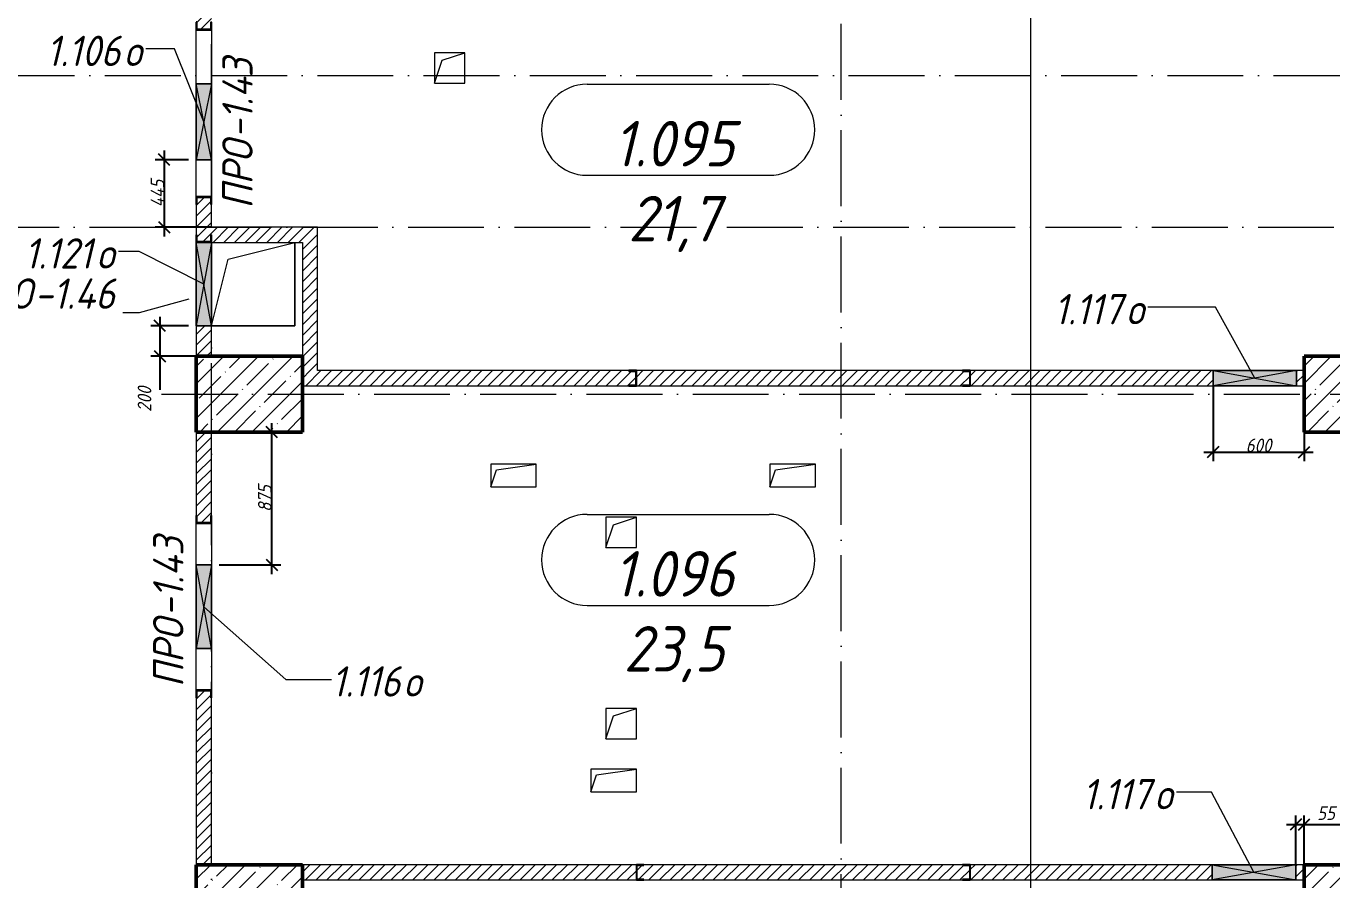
# Model space of a CAD drawing. Header units: millimetres. Extents: x -606178 to 312196, y -19338 to 632709.
# Drawn here: x -333702 to -325097, y 522075 to 527700 of the extents above; entities that cross this region are included whole.
import ezdxf

# ---------------------------------------------------------------- set-up
doc = ezdxf.new("R2010")
doc.units = ezdxf.units.MM
doc.linetypes.add('50_200_ШТРИХ_1Т_ш5_п1_п1_', pattern=[700, 500, -100, 0, -100])
for name, color, linetype, lineweight in [('A-____-____-DIMS', 7, 'Continuous', 9), ('A-DETL-GENF-OTLN', 7, 'Continuous', 9), ('A-FLOR-____-OTLN', 7, 'Continuous', 9), ('A-GENM-____-IDEN', 7, 'Continuous', 9), ('A-GENM-____-MCUT', 7, 'Continuous', 25), ('A-GENM-____-OTLN', 7, 'Continuous', 9), ('A-GENM-____-OTLN-1', 7, 'Continuous', 25), ('A-GLAZ-____-IDEN', 7, 'Continuous', 9), ('A-GLAZ-____-OTLN', 7, 'Continuous', 9), ('A-WALL-____-PATT-1', 7, 'Continuous', 9), ('A-WALL-FNSH-MCUT-1', 7, 'Continuous', 9), ('I-WALL-____-OTLN', 7, 'Continuous', 9), ('S-COLS-____-MCUT', 7, 'Continuous', 50), ('S-COLS-____-OTLN', 7, 'Continuous', 9), ('S-GRID-____-OTLN-1', 7, '50_200_ШТРИХ_1Т_ш5_п1_п1_', 9)]:
    doc.layers.add(name, color=color, linetype=linetype, lineweight=lineweight)
doc.layers.add('A-AREA-IDEN-1', color=7, linetype='Continuous', lineweight=9, true_color=0x000000)
doc.layers.add('G-____-____-SYMB-1', color=9, linetype='Continuous', lineweight=9, true_color=0x808080)
doc.styles.add('ISOCPEUR_I', font='isocpeui.ttf', dxfattribs={"width": 0.9, "height": 2.5})
doc.styles.add('ISOCPEUR_I_11', font='isocpeui.ttf', dxfattribs={"width": 0.9, "height": 200})
doc.styles.add('ISOCPEUR_I_7', font='isocpeui.ttf', dxfattribs={"width": 0.9, "height": 90})
doc.dimstyles.new('ISO-1_8_0_9К_СРЕДНИЙ_Кладочные_1', dxfattribs={"dimscale": 304.8, "dimtxt": 89.638306, "dimasz": 0.246063, "dimexe": 0.19685, "dimexo": 0, "dimgap": 0, "dimtad": 1, "dimdec": 3, "dimrnd": 0.001, "dimdsep": 46, "dimtxsty": 'ISOCPEUR_I_7', "dimblk1": 'OBLIQUE', "dimblk2": 'OBLIQUE', "dimsah": 1, "dimcen": 0.09, "dimdle": 0.19685, "dimazin": 0, "dimtfac": 1, "dimtdec": 4, "dimtix": 1, "dimtmove": 0, "dimatfit": 3, "dimfxl": 1, "dimtvp": 1, "dimtolj": 1, "dimtzin": 0, "dimarcsym": 2})
doc.dimstyles.new('ISO-1_8_0_9К_СРЕДНИЙ_Кладочные_2', dxfattribs={"dimscale": 304.8, "dimtxt": 89.638306, "dimasz": 0.246063, "dimexe": 0.19685, "dimexo": 0, "dimgap": 0, "dimtad": 1, "dimdec": 3, "dimrnd": 0.001, "dimdsep": 46, "dimtxsty": 'ISOCPEUR_I_7', "dimblk1": 'OBLIQUE', "dimblk2": 'OBLIQUE', "dimsah": 1, "dimcen": 0.09, "dimdle": 0.19685, "dimazin": 0, "dimtfac": 1, "dimtdec": 4, "dimtix": 1, "dimtmove": 1, "dimatfit": 3, "dimfxl": 1, "dimtvp": 1, "dimtolj": 1, "dimtzin": 0, "dimarcsym": 2})
pattern_1 = [(45, (-425830.77, 451794.26), (-35.35534, 35.35534), [])]

# ---------------------------------------------------------------- blocks, each defined once
blk = doc.blocks.new('BSC_Колонна _Прямоугольная - 500х700-V119-АР1_План отверстий 1 этажа в осях 1-64_Ю-ЯЯ')
at = {"layer": 'S-COLS-____-OTLN'}
h = blk.add_hatch(dxfattribs=at)
h.set_pattern_fill('FP_130', color=256, style=0, pattern_type=2)
h.set_pattern_definition([(315, (-70131.04, 93600), (114.04925, 114.04925), []), (315, (-70131.04, 93485.95), (114.04925, 114.04925), [201.613, -40.323, 3.353, -36.97])])
h.paths.add_polyline_path([(-250, -350), (250, -350), (250, 350), (-250, 350)], flags=0)
at = {"layer": 'S-COLS-____-MCUT'}
for p, q in [((250, 350), (-250, 350)), ((-250, 350), (-250, -350)), ((250, -350), (250, 350)), ((-250, -350), (250, -350))]:
    blk.add_line(p, q, dxfattribs=at)
blk = doc.blocks.new('BSC_Колонна _Прямоугольная - 500х700-V120-АР1_План отверстий 1 этажа в осях 1-64_Ю-ЯЯ')
at = {"layer": 'S-COLS-____-OTLN'}
h = blk.add_hatch(dxfattribs=at)
h.set_pattern_fill('FP_131', color=256, style=0, pattern_type=2)
h.set_pattern_definition([(315, (-73481.04, 93600), (114.04925, 114.04925), []), (315, (-73481.04, 93485.95), (114.04925, 114.04925), [201.613, -40.323, 3.353, -36.97])])
h.paths.add_polyline_path([(-250, -350), (250, -350), (250, 350), (-250, 350)], flags=0)
at = {"layer": 'S-COLS-____-MCUT'}
for p, q in [((250, 350), (-250, 350)), ((-250, 350), (-250, -350)), ((250, -350), (250, 350)), ((-250, -350), (250, -350))]:
    blk.add_line(p, q, dxfattribs=at)
blk = doc.blocks.new('BSC_Колонна _Прямоугольная - 500х700-V121-АР1_План отверстий 1 этажа в осях 1-64_Ю-ЯЯ')
at = {"layer": 'S-COLS-____-OTLN'}
h = blk.add_hatch(dxfattribs=at)
h.set_pattern_fill('FP_132', color=256, style=0, pattern_type=2)
h.set_pattern_definition([(315, (-70131.04, 100900), (114.04925, 114.04925), []), (315, (-70131.04, 100785.95), (114.04925, 114.04925), [201.613, -40.323, 3.353, -36.97])])
h.paths.add_polyline_path([(-250, 167.9), (-250, -350), (250, -350), (250, 350), (-250, 350)], flags=0)
at = {"layer": 'S-COLS-____-MCUT'}
for p, q in [((250, 350), (-250, 350)), ((-250, 350), (-250, -350)), ((250, -350), (250, 350)), ((-250, -350), (250, -350))]:
    blk.add_line(p, q, dxfattribs=at)
blk = doc.blocks.new('BSC_Колонна _Прямоугольная - 500х700-V122-АР1_План отверстий 1 этажа в осях 1-64_Ю-ЯЯ')
at = {"layer": 'S-COLS-____-OTLN'}
h = blk.add_hatch(dxfattribs=at)
h.set_pattern_fill('FP_133', color=256, style=0, pattern_type=2)
h.set_pattern_definition([(315, (-73481.04, 100900), (114.04925, 114.04925), []), (315, (-73481.04, 100785.95), (114.04925, 114.04925), [201.613, -40.323, 3.353, -36.97])])
h.paths.add_polyline_path([(-250, 167.9), (-250, -350), (250, -350), (250, 350), (-250, 350)], flags=0)
at = {"layer": 'S-COLS-____-MCUT'}
for p, q in [((250, 350), (-250, 350)), ((-250, 350), (-250, -350)), ((250, -350), (250, 350)), ((-250, -350), (250, -350))]:
    blk.add_line(p, q, dxfattribs=at)
blk = doc.blocks.new('154_Фахверк_СКБ_Швеллер - Тип_100_4010-27789772-АР1_План отверстий 1 этажа в осях 1-64_Ю-ЯЯ')
at = {"layer": 'A-GENM-____-MCUT'}
for p, q in [((175, 50), (125, 50)), ((125, 50), (125, -50)), ((128, 47), (175, 47)), ((128, -47), (128, 47)), ((175, 47), (175, 50)), ((125, -50), (175, -50)), ((175, -47), (128, -47)), ((175, -50), (175, -47))]:
    blk.add_line(p, q, dxfattribs=at)
blk = doc.blocks.new('154_Фахверк_СКБ_Швеллер - Тип_100_3600-27825154-АР1_План отверстий 1 этажа в осях 1-64_Ю-ЯЯ')
at = {"layer": 'A-GENM-____-MCUT'}
for p, q in [((175, 50), (125, 50)), ((125, 50), (125, -50)), ((128, 47), (175, 47)), ((128, -47), (128, 47)), ((175, 47), (175, 50)), ((125, -50), (175, -50)), ((175, -47), (128, -47)), ((175, -50), (175, -47))]:
    blk.add_line(p, q, dxfattribs=at)
blk = doc.blocks.new('AR_Отверстие прямоугольное _в плите_ - AR_Отверстие прямоугольное _в плите_-30459597-АР1_План отверстий 1 этажа в осях 1-64_Ю-ЯЯ')
at = {"layer": 'A-GENM-____-OTLN'}
for p, q in [((100, 100), (-100, 100)), ((-100, 100), (-100, -100)), ((-50, 50), (100, 100)), ((100, -100), (100, 100)), ((-100, -100), (-50, 50)), ((-100, -100), (100, -100))]:
    blk.add_line(p, q, dxfattribs=at)
blk = doc.blocks.new('AR_Отверстие прямоугольное _в плите_ - AR_Отверстие прямоугольное _в плите_-30459637-АР1_План отверстий 1 этажа в осях 1-64_Ю-ЯЯ')
at = {"layer": 'A-GENM-____-OTLN'}
for p, q in [((150, 75), (-150, 75)), ((-150, 75), (-150, -75)), ((-150, -75), (-112.5, 37.5)), ((-112.5, 37.5), (150, 75)), ((150, -75), (150, 75)), ((-150, -75), (150, -75))]:
    blk.add_line(p, q, dxfattribs=at)
blk = doc.blocks.new('AR_Отверстие прямоугольное _в плите_ - AR_Отверстие прямоугольное _в плите_-30602932-АР1_План отверстий 1 этажа в осях 1-64_Ю-ЯЯ')
at = {"layer": 'A-GENM-____-OTLN'}
for p, q in [((-165, 165), (275, 275)), ((275, -275), (275, 275)), ((-275, -275), (-165, 165)), ((-275, -275), (275, -275))]:
    blk.add_line(p, q, dxfattribs=at)
blk = doc.blocks.new('AR_Отверстие прямоугольное _в стене__БезПР - AR_Отверстие прямоугольное _в стене__БезПР-36428248-АР1_План отверстий 1 этажа в осях 1-64_Ю-ЯЯ')
at = {"layer": 'A-GLAZ-____-OTLN'}
blk.add_hatch(color=256, dxfattribs=at).paths.add_polyline_path([(275, -50), (275, 50), (-275, 50), (-275, -50)], flags=0)
at = {"layer": 'A-DETL-GENF-OTLN'}
for p, q in [((-275, -50), (-275, 50)), ((-275, 50), (275, 50)), ((275, 50), (-275, -50)), ((-275, 50), (275, -50)), ((275, 50), (-275, 50)), ((-275, 50), (-275, -50)), ((275, 50), (275, -50)), ((275, -50), (275, 50)), ((275, -50), (-275, -50)), ((-275, -50), (275, -50))]:
    blk.add_line(p, q, dxfattribs=at)
at = {"layer": 'A-GLAZ-____-OTLN'}
blk.add_line((275, 50), (-275, 50), dxfattribs=at)
blk = doc.blocks.new('AR_Отверстие прямоугольное _в стене_ - AR_Отверстие прямоугольное _в стене__ОВ-36726797-АР1_План отверстий 1 этажа в осях 1-64_Ю-ЯЯ')
at = {"layer": 'A-GLAZ-____-OTLN'}
blk.add_hatch(color=256, dxfattribs=at).paths.add_polyline_path([(275, -50), (275, 50), (-275, 50), (-275, -50)], flags=0)
at = {"layer": 'A-DETL-GENF-OTLN'}
for p, q in [((-275, -50), (-275, 50)), ((-275, 50), (275, 50)), ((275, 50), (-275, -50)), ((-275, 50), (275, -50)), ((275, 50), (-275, 50)), ((-275, 50), (-275, -50)), ((275, 50), (275, -50)), ((275, -50), (275, 50)), ((275, -50), (-275, -50)), ((-275, -50), (275, -50))]:
    blk.add_line(p, q, dxfattribs=at)
blk = doc.blocks.new('AR_Отверстие прямоугольное _в стене_ - AR_Отверстие прямоугольное _в стене__ОВ-36726734-АР1_План отверстий 1 этажа в осях 1-64_Ю-ЯЯ')
at = {"layer": 'A-GLAZ-____-OTLN'}
blk.add_hatch(color=256, dxfattribs=at).paths.add_polyline_path([(250, -50), (250, 50), (-250, 50), (-250, -50)], flags=0)
at = {"layer": 'A-DETL-GENF-OTLN'}
for p, q in [((-250, -50), (-250, 50)), ((-250, 50), (250, 50)), ((250, 50), (-250, -50)), ((-250, 50), (250, -50)), ((250, 50), (-250, 50)), ((-250, 50), (-250, -50)), ((250, 50), (250, -50)), ((250, -50), (250, 50)), ((250, -50), (-250, -50)), ((-250, -50), (250, -50))]:
    blk.add_line(p, q, dxfattribs=at)
blk = doc.blocks.new('AR_Отверстие прямоугольное _в стене_ - AR_Отверстие прямоугольное _в стене__ОВ-36735462-АР1_План отверстий 1 этажа в осях 1-64_Ю-ЯЯ')
at = {"layer": 'A-GLAZ-____-OTLN'}
blk.add_hatch(color=256, dxfattribs=at).paths.add_polyline_path([(275, 50), (-275, 50), (-275, -50), (275, -50)], flags=0)
at = {"layer": 'A-DETL-GENF-OTLN'}
for p, q in [((-275, -50), (-275, 50)), ((-275, 50), (275, 50)), ((275, 50), (-275, -50)), ((-275, 50), (275, -50)), ((275, 50), (-275, 50)), ((-275, 50), (-275, -50)), ((275, 50), (275, -50)), ((275, -50), (275, 50)), ((275, -50), (-275, -50)), ((-275, -50), (275, -50))]:
    blk.add_line(p, q, dxfattribs=at)
blk = doc.blocks.new('154_Фахверк_СКБ_Швеллер - Тип_100_4010_1-V256-АР1_План отверстий 1 этажа в осях 1-64_Ю-ЯЯ')
at = {"layer": 'A-GENM-____-MCUT'}
for p, q in [((175, 50), (125, 50)), ((128, 47), (175, 47)), ((128, -47), (128, 47)), ((175, 47), (175, 50)), ((125, -50), (175, -50)), ((175, -47), (128, -47)), ((175, -50), (175, -47))]:
    blk.add_line(p, q, dxfattribs=at)
blk = doc.blocks.new('_Oblique')
at = {"color": 0, "linetype": 'ByBlock', "lineweight": -2}
blk.add_line((-0.5, -0.5), (0.5, 0.5), dxfattribs=at)
blk = doc.blocks.new('*D4548')
at = {"layer": 'A-____-____-DIMS', "color": 0, "lineweight": -2, "transparency": 16777216}
for p, q in [((-332083.4, 524090.3), (-332083.4, 525085.3)), ((-332189.5, 525025.3), (-332023.4, 525025.3)), ((-332430.8, 524150.3), (-332023.4, 524150.3))]:
    blk.add_line(p, q, dxfattribs=at)
at = {"layer": 'Defpoints', "color": 0, "transparency": 16777216}
for p in [(-332189.5, 525025.3), (-332083.4, 525025.3), (-332430.8, 524150.3)]:
    blk.add_point(p, dxfattribs=at)
at = {"layer": 'A-____-____-DIMS', "color": 0, "lineweight": -2, "transparency": 16777216, "xscale": 75, "yscale": 75, "zscale": 75}
for p, rotation in [((-332083.4, 525025.3), 90), ((-332083.4, 524150.3), 270)]:
    blk.add_blockref('_Oblique', p, dxfattribs=dict(at, rotation=rotation))
at = {"layer": 'A-____-____-DIMS', "color": 0, "transparency": 16777216, "insert": (-332129, 524587.8), "char_height": 90, "width": 409.578, "attachment_point": 5, "rotation": 90, "style": 'ISOCPEUR_I_7'}
blk.add_mtext('\\A1;875', dxfattribs=at)
blk = doc.blocks.new('*D4549')
at = {"layer": 'A-____-____-DIMS', "color": 0, "lineweight": -2, "transparency": 16777216}
for p, q in [((-325335.8, 522175.3), (-325335.8, 522499.9)), ((-325280.8, 522175.3), (-325280.8, 522499.9)), ((-325395.8, 522439.9), (-325280.8, 522439.9)), ((-325280.8, 522439.9), (-325000.5, 522439.9))]:
    blk.add_line(p, q, dxfattribs=at)
at = {"layer": 'Defpoints', "color": 0, "transparency": 16777216}
for p in [(-325280.8, 522439.9), (-325335.8, 522175.3), (-325280.8, 522175.3)]:
    blk.add_point(p, dxfattribs=at)
at = {"layer": 'A-____-____-DIMS', "color": 0, "lineweight": -2, "transparency": 16777216, "xscale": 75, "yscale": 75, "zscale": 75, "rotation": 180}
blk.add_blockref('_Oblique', (-325335.8, 522439.9), dxfattribs=at)
at = {"layer": 'A-____-____-DIMS', "color": 0, "lineweight": -2, "transparency": 16777216, "xscale": 75, "yscale": 75, "zscale": 75}
blk.add_blockref('_Oblique', (-325280.8, 522439.9), dxfattribs=at)
at = {"layer": 'A-____-____-DIMS', "color": 0, "transparency": 16777216, "insert": (-325194.9, 522559.9), "char_height": 90, "width": 273.052, "attachment_point": 1, "line_spacing_factor": 1.149209, "style": 'ISOCPEUR_I_7'}
blk.add_mtext('\\A1;55', dxfattribs=at)
blk = doc.blocks.new('*D4550')
at = {"layer": 'A-____-____-DIMS', "color": 0, "lineweight": -2, "transparency": 16777216}
for p, q in [((-332791.5, 526880.3), (-332791.5, 526315.3)), ((-332630.8, 526820.3), (-332851.5, 526820.3)), ((-332480.8, 526375.3), (-332851.5, 526375.3))]:
    blk.add_line(p, q, dxfattribs=at)
at = {"layer": 'Defpoints', "color": 0, "transparency": 16777216}
for p in [(-332630.8, 526820.3), (-332791.5, 526375.3), (-332480.8, 526375.3)]:
    blk.add_point(p, dxfattribs=at)
at = {"layer": 'A-____-____-DIMS', "color": 0, "lineweight": -2, "transparency": 16777216, "xscale": 75, "yscale": 75, "zscale": 75}
for p, rotation in [((-332791.5, 526820.3), 90), ((-332791.5, 526375.3), 270)]:
    blk.add_blockref('_Oblique', p, dxfattribs=dict(at, rotation=rotation))
at = {"layer": 'A-____-____-DIMS', "color": 0, "transparency": 16777216, "insert": (-332836.5, 526597.8), "char_height": 90, "width": 442.675, "attachment_point": 5, "rotation": 90, "style": 'ISOCPEUR_I_7'}
blk.add_mtext('\\A1;445', dxfattribs=at)
blk = doc.blocks.new('*D4551')
at = {"layer": 'A-____-____-DIMS', "color": 0, "lineweight": -2, "transparency": 16777216}
for p, q in [((-325880.8, 525330.3), (-325880.8, 524833)), ((-325280.8, 525025.3), (-325280.8, 524833)), ((-325940.8, 524893), (-325220.8, 524893))]:
    blk.add_line(p, q, dxfattribs=at)
at = {"layer": 'Defpoints', "color": 0, "transparency": 16777216}
for p in [(-325880.8, 525330.3), (-325280.8, 525025.3), (-325280.8, 524893)]:
    blk.add_point(p, dxfattribs=at)
at = {"layer": 'A-____-____-DIMS', "color": 0, "lineweight": -2, "transparency": 16777216, "xscale": 75, "yscale": 75, "zscale": 75, "rotation": 180}
blk.add_blockref('_Oblique', (-325880.8, 524893), dxfattribs=at)
at = {"layer": 'A-____-____-DIMS', "color": 0, "lineweight": -2, "transparency": 16777216, "xscale": 75, "yscale": 75, "zscale": 75}
blk.add_blockref('_Oblique', (-325280.8, 524893), dxfattribs=at)
at = {"layer": 'A-____-____-DIMS', "color": 0, "transparency": 16777216, "insert": (-325580.8, 524938), "char_height": 90, "width": 409.578, "attachment_point": 5, "style": 'ISOCPEUR_I_7'}
blk.add_mtext('\\A1;600', dxfattribs=at)
blk = doc.blocks.new('*D4552')
at = {"layer": 'A-____-____-DIMS', "color": 0, "lineweight": -2, "transparency": 16777216}
for p, q in [((-332820.7, 525785.3), (-332820.7, 525525.3)), ((-332630.8, 525725.3), (-332880.7, 525725.3)), ((-332580.8, 525525.3), (-332880.7, 525525.3)), ((-332820.7, 525525.3), (-332820.7, 525303.2))]:
    blk.add_line(p, q, dxfattribs=at)
at = {"layer": 'Defpoints', "color": 0, "transparency": 16777216}
for p in [(-332630.8, 525725.3), (-332820.7, 525525.3), (-332580.8, 525525.3)]:
    blk.add_point(p, dxfattribs=at)
at = {"layer": 'A-____-____-DIMS', "color": 0, "lineweight": -2, "transparency": 16777216, "xscale": 75, "yscale": 75, "zscale": 75}
for p, rotation in [((-332820.7, 525725.3), 90), ((-332820.7, 525525.3), 270)]:
    blk.add_blockref('_Oblique', p, dxfattribs=dict(at, rotation=rotation))
at = {"layer": 'A-____-____-DIMS', "color": 0, "transparency": 16777216, "insert": (-332966.7, 525158.4), "char_height": 90, "width": 409.578, "attachment_point": 1, "rotation": 90, "line_spacing_factor": 1.149209, "style": 'ISOCPEUR_I_7'}
blk.add_mtext('\\A1;200', dxfattribs=at)
blk = doc.blocks.new('AAR_СКБ_Марка_помещения_1_5 ммп - Номер _ Площадь-27962135-АИ_План этажа_Стены_1')
at = {"layer": 'A-AREA-IDEN-1'}
for p, q in [((-2.987, 3), (3.013, 3)), ((-2.987, 0), (3.013, 0))]:
    blk.add_line(p, q, dxfattribs=at)
for centre, start, end in [((-2.987, 1.5), 90, 270), ((3.013, 1.5), 270, 90)]:
    blk.add_arc(centre, 1.5, start, end, dxfattribs=at)

msp = doc.modelspace()

# ---------------------------------------------------------------- hatches: boundary and pattern name
at = {"layer": 'A-WALL-____-PATT-1'}
h = msp.add_hatch(dxfattribs=at)
h.set_pattern_fill('FP_5', color=256, style=0, pattern_type=2)
h.set_pattern_definition(pattern_1)
h.paths.add_polyline_path([(-332480.7712, 525525.3011), (-332480.7712, 525725.3011), (-332580.7712, 525725.3011), (-332580.7712, 525525.3011)], flags=0)
h.paths.add_polyline_path([(-332483.7712, 526278.3011), (-332483.7712, 526325.3011), (-332480.7712, 526325.3011), (-332480.7712, 526525.3011), (-332483.7712, 526525.3011), (-332483.7712, 526572.3011), (-332577.7712, 526572.3011), (-332577.7712, 526525.3011), (-332580.7712, 526525.3011), (-332580.7712, 526325.3011), (-332577.7712, 526325.3011), (-332577.7712, 526278.3011)], flags=0)
h.paths.add_polyline_path([(-332483.7712, 527678.3011), (-332483.7712, 527725.3011), (-332480.7712, 527725.3011), (-332480.7712, 529425.3011), (-332483.7712, 529425.3011), (-332483.7712, 529472.3011), (-332577.7712, 529472.3011), (-332577.7712, 529425.3011), (-332580.7712, 529425.3011), (-332580.7712, 527725.3011), (-332577.7712, 527725.3011), (-332577.7712, 527678.3011)], flags=0)
h.paths.add_polyline_path([(-332483.7712, 530578.3011), (-332483.7712, 530625.3011), (-332480.7712, 530625.3011), (-332480.7712, 530875.3011), (-332580.7712, 530875.3011), (-332580.7712, 530625.3011), (-332577.7712, 530625.3011), (-332577.7712, 530578.3011)], flags=0)
h = msp.add_hatch(dxfattribs=at)
h.set_pattern_fill('FP_5', color=256, style=0, pattern_type=2)
h.set_pattern_definition(pattern_1)
h.paths.add_polyline_path([(-331880.7712, 526275.3011), (-331780.7712, 526275.3011), (-331780.7712, 526375.3011), (-332480.7712, 526375.3011), (-332480.7712, 526275.3011), (-332168.6445, 526275.3011)], flags=0)
h = msp.add_hatch(dxfattribs=at)
h.set_pattern_fill('FP_5', color=256, style=0, pattern_type=2)
h.set_pattern_definition(pattern_1)
h.paths.add_polyline_path([(-331780.7712, 525430.3011), (-331780.7712, 526275.3011), (-331880.7712, 526275.3011), (-331880.7712, 525430.3011)], flags=0)
h = msp.add_hatch(dxfattribs=at)
h.set_pattern_fill('FP_5', color=256, style=0, pattern_type=2)
h.set_pattern_definition(pattern_1)
h.paths.add_polyline_path([(-325280.7712, 525330.3011), (-325280.7712, 525430.3011), (-325330.7712, 525430.3011), (-325330.7712, 525330.3011)], flags=0)
h.paths.add_polyline_path([(-325880.7712, 525330.3011), (-325880.7712, 525430.3011), (-327480.7712, 525430.3011), (-327480.7712, 525330.3011), (-326866.1425, 525330.3011)], flags=0)
h.paths.add_polyline_path([(-327530.7712, 525330.3011), (-327530.7712, 525333.3011), (-327483.7712, 525333.3011), (-327483.7712, 525427.3011), (-327530.7712, 525427.3011), (-327530.7712, 525430.3011), (-329680.7712, 525430.3011), (-329680.7712, 525330.3011), (-327580.7712, 525330.3011)], flags=0)
h.paths.add_polyline_path([(-329730.7712, 525330.3011), (-329730.7712, 525333.3011), (-329683.7712, 525333.3011), (-329683.7712, 525427.3011), (-329730.7712, 525427.3011), (-329730.7712, 525430.3011), (-331880.7712, 525430.3011), (-331880.7712, 525330.3011), (-330401.1439, 525330.3011)], flags=0)
h = msp.add_hatch(dxfattribs=at)
h.set_pattern_fill('FP_5', color=256, style=0, pattern_type=2)
h.set_pattern_definition(pattern_1)
h.paths.add_polyline_path([(-332580.7712, 522175.3011), (-332480.7712, 522175.3011), (-332480.7712, 523275.3011), (-332483.7712, 523275.3011), (-332483.7712, 523322.3011), (-332577.7712, 523322.3011), (-332577.7712, 523275.3011), (-332580.7712, 523275.3011)], flags=0)
h.paths.add_polyline_path([(-332483.7712, 524428.3011), (-332483.7712, 524475.3011), (-332480.7712, 524475.3011), (-332480.7712, 525025.3011), (-332580.7712, 525025.3011), (-332580.7712, 524475.3011), (-332577.7712, 524475.3011), (-332577.7712, 524428.3011)], flags=0)
h = msp.add_hatch(dxfattribs=at)
h.set_pattern_fill('FP_5', color=256, style=0, pattern_type=2)
h.set_pattern_definition(pattern_1)
h.paths.add_polyline_path([(-325280.7712, 522075.3011), (-325280.7712, 522175.3011), (-325335.7712, 522175.3011), (-325335.7712, 522075.3011)], flags=0)
h.paths.add_polyline_path([(-325885.7712, 522075.3011), (-325885.7712, 522175.3011), (-327480.7712, 522175.3011), (-327480.7712, 522075.3011), (-326866.1425, 522075.3011)], flags=0)
h.paths.add_polyline_path([(-327530.7712, 522075.3011), (-327530.7712, 522078.3011), (-327483.7712, 522078.3011), (-327483.7712, 522172.3011), (-327530.7712, 522172.3011), (-327530.7712, 522175.3011), (-329630.7712, 522175.3011), (-329630.7712, 522172.3011), (-329677.7712, 522172.3011), (-329677.7712, 522078.3011), (-329630.7712, 522078.3011), (-329630.7712, 522075.3011), (-328633.6432, 522075.3011)], flags=0)
h.paths.add_polyline_path([(-329680.7712, 522075.3011), (-329680.7712, 522175.3011), (-331880.7712, 522175.3011), (-331880.7712, 522075.3011), (-330401.1439, 522075.3011)], flags=0)

# ---------------------------------------------------------------- linework, layer by layer
at = {"layer": 'A-FLOR-____-OTLN'}
for p, q in [((-331930.7712, 526275.3011), (-331930.7712, 525725.3011)), ((-331930.7712, 525725.3011), (-332480.7712, 525725.3011))]:
    msp.add_line(p, q, dxfattribs=at)
at = {"layer": 'A-GENM-____-IDEN'}
for p, q in [((-332630.7712, 525900.3011), (-332957.0502, 525810.6746)), ((-332957.0502, 525810.6746), (-333064.0829, 525810.6746))]:
    msp.add_line(p, q, dxfattribs=at)
at = {"layer": 'A-GLAZ-____-IDEN'}
for p, q in [((-332723.5585, 527549.5642), (-332913.1692, 527549.5642)), ((-332530.7712, 527070.3011), (-332723.5585, 527549.5642)), ((-332957.0502, 526215.0915), (-333094.1327, 526215.0915)), ((-332530.7712, 526000.3011), (-332957.0502, 526215.0915)), ((-325864.39, 525847.9191), (-326309.7843, 525847.9191)), ((-325605.7712, 525380.3011), (-325864.39, 525847.9191)), ((-332530.7712, 523875.3011), (-331991.1063, 523395.3753)), ((-331991.1063, 523395.3753), (-331689.4913, 523395.3753)), ((-325891.1777, 522652.3569), (-326122.0518, 522652.3569)), ((-325610.7712, 522125.3011), (-325891.1777, 522652.3569))]:
    msp.add_line(p, q, dxfattribs=at)
at = {"layer": 'A-WALL-FNSH-MCUT-1'}
for p, q in [((-332580.7712, 526525.3011), (-332580.7712, 526325.3011)), ((-332480.7712, 526375.3011), (-332480.7712, 526525.3011)), ((-331780.7712, 526375.3011), (-332480.7712, 526375.3011)), ((-331780.7712, 525430.3011), (-331780.7712, 526375.3011)), ((-332480.7712, 526275.3011), (-331880.7712, 526275.3011)), ((-331880.7712, 526275.3011), (-331880.7712, 525525.3011)), ((-332580.7712, 525725.3011), (-332580.7712, 525525.3011)), ((-332480.7712, 525525.3011), (-332480.7712, 525725.3011)), ((-329730.7712, 525430.3011), (-331780.7712, 525430.3011)), ((-327530.7712, 525430.3011), (-329680.7712, 525430.3011)), ((-325880.7712, 525430.3011), (-327480.7712, 525430.3011)), ((-325280.7712, 525430.3011), (-325330.7712, 525430.3011)), ((-331880.7712, 525330.3011), (-329730.7712, 525330.3011)), ((-329680.7712, 525330.3011), (-327530.7712, 525330.3011)), ((-327480.7712, 525330.3011), (-325880.7712, 525330.3011)), ((-325330.7712, 525330.3011), (-325280.7712, 525330.3011)), ((-332580.7712, 525025.3011), (-332580.7712, 524475.3011)), ((-332480.7712, 524475.3011), (-332480.7712, 525025.3011)), ((-332580.7712, 523275.3011), (-332580.7712, 522175.3011)), ((-332480.7712, 522175.3011), (-332480.7712, 523275.3011)), ((-329680.7712, 522175.3011), (-331880.7712, 522175.3011)), ((-327530.7712, 522175.3011), (-329630.7712, 522175.3011)), ((-325885.7712, 522175.3011), (-327480.7712, 522175.3011)), ((-325280.7712, 522175.3011), (-325335.7712, 522175.3011)), ((-331880.7712, 522075.3011), (-329680.7712, 522075.3011)), ((-329630.7712, 522075.3011), (-327530.7712, 522075.3011)), ((-327480.7712, 522075.3011), (-325885.7712, 522075.3011)), ((-325335.7712, 522075.3011), (-325280.7712, 522075.3011))]:
    msp.add_line(p, q, dxfattribs=at)
at = {"layer": 'G-____-____-SYMB-1'}
msp.add_line((-327082.5712, 538414.8199), (-327082.5712, 497200.5853), dxfattribs=at)
at = {"layer": 'I-WALL-____-OTLN'}
for p, q in [((-332580.7712, 527320.3011), (-332580.7712, 527675.3011)), ((-332480.7712, 527675.3011), (-332480.7712, 527320.3011)), ((-332580.7712, 526575.3011), (-332580.7712, 526820.3011)), ((-332480.7712, 526820.3011), (-332480.7712, 526575.3011)), ((-332580.7712, 524150.3011), (-332580.7712, 524425.3011)), ((-332480.7712, 524425.3011), (-332480.7712, 524150.3011)), ((-332580.7712, 523325.3011), (-332580.7712, 523600.3011)), ((-332480.7712, 523600.3011), (-332480.7712, 523325.3011))]:
    msp.add_line(p, q, dxfattribs=at)
at = {"layer": 'S-GRID-____-OTLN-1'}
for p, q in [((-332480.7712, 491375.8881), (-332480.7712, 542687.1106)), ((-328330.7712, 501310.9415), (-328330.7712, 542687.1106)), ((-376588.7535, 527375.3011), (-321756.3646, 527375.3011)), ((-391393.3252, 526375.3011), (-321756.3646, 526375.3011)), ((-332809.5068, 525275.3011), (-321756.3646, 525275.3011))]:
    msp.add_line(p, q, dxfattribs=at)

# ---------------------------------------------------------------- block references
at = {"layer": 'A-AREA-IDEN-1', "xscale": 199.9999999999999, "yscale": 199.9999999999999, "zscale": 199.9999999999999}
for p in [(-329407.7328, 526717.6048), (-329407.7328, 523883.4014)]:
    msp.add_blockref('AAR_СКБ_Марка_помещения_1_5 ммп - Номер _ Площадь-27962135-АИ_План этажа_Стены_1', p, dxfattribs=at)
at = {"layer": 'A-GENM-____-OTLN'}
for name, p in [('AR_Отверстие прямоугольное _в плите_ - AR_Отверстие прямоугольное _в плите_-30459597-АР1_План отверстий 1 этажа в осях 1-64_Ю-ЯЯ', (-330910.7712, 527425.3011)), ('AR_Отверстие прямоугольное _в плите_ - AR_Отверстие прямоугольное _в плите_-30602932-АР1_План отверстий 1 этажа в осях 1-64_Ю-ЯЯ', (-332205.7712, 526000.3011)), ('AR_Отверстие прямоугольное _в плите_ - AR_Отверстие прямоугольное _в плите_-30459637-АР1_План отверстий 1 этажа в осях 1-64_Ю-ЯЯ', (-330490.497, 524740.3011)), ('AR_Отверстие прямоугольное _в плите_ - AR_Отверстие прямоугольное _в плите_-30459637-АР1_План отверстий 1 этажа в осях 1-64_Ю-ЯЯ', (-328650.7712, 524740.3011)), ('AR_Отверстие прямоугольное _в плите_ - AR_Отверстие прямоугольное _в плите_-30459597-АР1_План отверстий 1 этажа в осях 1-64_Ю-ЯЯ', (-329780.7712, 524365.1383)), ('AR_Отверстие прямоугольное _в плите_ - AR_Отверстие прямоугольное _в плите_-30459597-АР1_План отверстий 1 этажа в осях 1-64_Ю-ЯЯ', (-329780.7712, 523105.1383)), ('AR_Отверстие прямоугольное _в плите_ - AR_Отверстие прямоугольное _в плите_-30459637-АР1_План отверстий 1 этажа в осях 1-64_Ю-ЯЯ', (-329830.7712, 522730.1383))]:
    msp.add_blockref(name, p, dxfattribs=at)
at = {"layer": 'A-GENM-____-OTLN-1'}
for name, p, rotation in [('154_Фахверк_СКБ_Швеллер - Тип_100_4010-27789772-АР1_План отверстий 1 этажа в осях 1-64_Ю-ЯЯ', (-332530.7712, 527550.3011), 89.99999999999993), ('154_Фахверк_СКБ_Швеллер - Тип_100_4010-27789772-АР1_План отверстий 1 этажа в осях 1-64_Ю-ЯЯ', (-332530.7712, 526700.3011), 269.9999999999999), ('154_Фахверк_СКБ_Швеллер - Тип_100_4010_1-V256-АР1_План отверстий 1 этажа в осях 1-64_Ю-ЯЯ', (-332530.7712, 526150.3011), 89.99999999999993), ('154_Фахверк_СКБ_Швеллер - Тип_100_3600-27825154-АР1_План отверстий 1 этажа в осях 1-64_Ю-ЯЯ', (-329555.7712, 525380.3011), 180), ('154_Фахверк_СКБ_Швеллер - Тип_100_3600-27825154-АР1_План отверстий 1 этажа в осях 1-64_Ю-ЯЯ', (-327355.7712, 525380.3011), 180), ('154_Фахверк_СКБ_Швеллер - Тип_100_4010-27789772-АР1_План отверстий 1 этажа в осях 1-64_Ю-ЯЯ', (-332530.7712, 524300.3011), 89.99999999999993), ('154_Фахверк_СКБ_Швеллер - Тип_100_4010-27789772-АР1_План отверстий 1 этажа в осях 1-64_Ю-ЯЯ', (-332530.7712, 523450.3011), 269.9999999999999), ('154_Фахверк_СКБ_Швеллер - Тип_100_3600-27825154-АР1_План отверстий 1 этажа в осях 1-64_Ю-ЯЯ', (-327355.7712, 522125.3011), 180)]:
    msp.add_blockref(name, p, dxfattribs=dict(at, rotation=rotation))
msp.add_blockref('154_Фахверк_СКБ_Швеллер - Тип_100_3600-27825154-АР1_План отверстий 1 этажа в осях 1-64_Ю-ЯЯ', (-329805.7712, 522125.3011), dxfattribs=at)
at = {"layer": 'A-GLAZ-____-OTLN', "rotation": 269.9999999999999}
for name, p in [('AR_Отверстие прямоугольное _в стене_ - AR_Отверстие прямоугольное _в стене__ОВ-36726734-АР1_План отверстий 1 этажа в осях 1-64_Ю-ЯЯ', (-332530.7712, 527070.3011)), ('AR_Отверстие прямоугольное _в стене_ - AR_Отверстие прямоугольное _в стене__ОВ-36735462-АР1_План отверстий 1 этажа в осях 1-64_Ю-ЯЯ', (-332530.7712, 526000.3011)), ('AR_Отверстие прямоугольное _в стене_ - AR_Отверстие прямоугольное _в стене__ОВ-36726797-АР1_План отверстий 1 этажа в осях 1-64_Ю-ЯЯ', (-332530.7712, 523875.3011))]:
    msp.add_blockref(name, p, dxfattribs=at)
at = {"layer": 'A-GLAZ-____-OTLN'}
for p in [(-325605.7712, 525380.3011), (-325610.7712, 522125.3011)]:
    msp.add_blockref('AR_Отверстие прямоугольное _в стене__БезПР - AR_Отверстие прямоугольное _в стене__БезПР-36428248-АР1_План отверстий 1 этажа в осях 1-64_Ю-ЯЯ', p, dxfattribs=at)
at = {"layer": 'S-COLS-____-OTLN', "rotation": 89.9999999999999}
for name, p in [('BSC_Колонна _Прямоугольная - 500х700-V120-АР1_План отверстий 1 этажа в осях 1-64_Ю-ЯЯ', (-332230.7712, 525275.3011)), ('BSC_Колонна _Прямоугольная - 500х700-V122-АР1_План отверстий 1 этажа в осях 1-64_Ю-ЯЯ', (-324930.7712, 525275.3011)), ('BSC_Колонна _Прямоугольная - 500х700-V119-АР1_План отверстий 1 этажа в осях 1-64_Ю-ЯЯ', (-332230.7712, 521925.3011)), ('BSC_Колонна _Прямоугольная - 500х700-V121-АР1_План отверстий 1 этажа в осях 1-64_Ю-ЯЯ', (-324930.7712, 521925.3011))]:
    msp.add_blockref(name, p, dxfattribs=at)

# ---------------------------------------------------------------- texts
at = {"layer": 'A-AREA-IDEN-1', "char_height": 300, "attachment_point": 8, "line_spacing_factor": 1.139951, "style": 'ISOCPEUR_I'}
for s, insert, width in [('\\pxqc,t8.46667,16.93333,25.4,33.86667,42.33333,50.8,59.26667,67.73333,76.2,84.66667,93.13333,101.6,110.06667,118.53333,127,135.46667,143.93333,152.4,160.86667,169.33333,177.8,186.26667,194.73333,203.2,211.66667,220.13333,228.6,237.06667,245.53333,254,262.46667,270.93333;{1.095}', (-329433.1619, 526775.9347), 900), ('\\pxqc,t8.46667,16.93333,25.4,33.86667,42.33333,50.8,59.26667,67.73333,76.2,84.66667,93.13333,101.6,110.06667,118.53333,127,135.46667,143.93333,152.4,160.86667,169.33333,177.8,186.26667,194.73333,203.2,211.66667,220.13333,228.6,237.06667,245.53333,254,262.46667,270.93333;{21,7}', (-329433.1619, 526211.9867), 702), ('\\pxqc,t8.46667,16.93333,25.4,33.86667,42.33333,50.8,59.26667,67.73333,76.2,84.66667,93.13333,101.6,110.06667,118.53333,127,135.46667,143.93333,152.4,160.86667,169.33333,177.8,186.26667,194.73333,203.2,211.66667,220.13333,228.6,237.06667,245.53333,254,262.46667,270.93333;{1.096}', (-329433.1619, 523941.7312), 900), ('\\pxqc,t8.46667,16.93333,25.4,33.86667,42.33333,50.8,59.26667,67.73333,76.2,84.66667,93.13333,101.6,110.06667,118.53333,127,135.46667,143.93333,152.4,160.86667,169.33333,177.8,186.26667,194.73333,203.2,211.66667,220.13333,228.6,237.06667,245.53333,254,262.46667,270.93333;{23,5}', (-329432.1619, 523377.7833), 754)]:
    msp.add_mtext(s, dxfattribs=dict(at, insert=insert, width=width))
at = {"layer": 'A-GENM-____-IDEN', "char_height": 200, "attachment_point": 1, "rotation": 90, "style": 'ISOCPEUR_I_11'}
for s, insert, width in [('-1.43', (-332409.0561, 526961.4266), 692.658), ('ПРО', (-332409.0561, 526497.0828), 562.784625), ('-1.43', (-332864.9982, 523809.3882), 692.658), ('ПРО', (-332864.9982, 523345.0445), 562.784625)]:
    msp.add_mtext(s, dxfattribs=dict(at, insert=insert, width=width))
at = {"layer": 'A-GENM-____-IDEN', "char_height": 200, "attachment_point": 1, "style": 'ISOCPEUR_I_11'}
for s, insert, width in [('ПРО', (-334112.2384, 526037.7907), 562.784625), ('-1.46', (-333647.8946, 526037.7907), 692.658)]:
    msp.add_mtext(s, dxfattribs=dict(at, insert=insert, width=width))
at = {"layer": 'A-GLAZ-____-IDEN', "char_height": 200, "attachment_point": 1, "style": 'ISOCPEUR_I_11'}
for s, insert, width in [('1.106', (-333568.0224, 527637.1788), 620.506125), ('\\fISOCPEUR|b0|i1|c204|p34|;\\W.9;о', (-333056.0536, 527637.1788), 158.734125), ('1.121', (-333712.9832, 526302.7061), 577.215), ('\\fISOCPEUR|b0|i1|c204|p34|;\\W.9;о', (-333236.7332, 526302.7061), 158.734125), ('1.117', (-326928.6347, 525935.5336), 577.215), ('\\fISOCPEUR|b0|i1|c204|p34|;\\W.9;о', (-326452.3847, 525935.5336), 158.734125), ('1.116', (-331689.4913, 523482.9899), 577.215), ('\\fISOCPEUR|b0|i1|c204|p34|;\\W.9;о', (-331213.2413, 523482.9899), 158.734125), ('1.117', (-326740.9023, 522739.9715), 577.215), ('\\fISOCPEUR|b0|i1|c204|p34|;\\W.9;о', (-326264.6523, 522739.9715), 158.734125)]:
    msp.add_mtext(s, dxfattribs=dict(at, insert=insert, width=width))

# ---------------------------------------------------------------- dimensions: what is measured, and where the dimension line sits
at = {"layer": 'A-____-____-DIMS'}
for base, p1, p2, override, picture, middle in [((-332791.5205, 526375.3011), (-332630.7712, 526820.3011), (-332480.7712, 526375.3011), {"dimpost": '<>', "dimfxl": 469.600894}, '*D4550', (-332836.5205, 526597.8011)), ((-332083.4156, 525025.3011), (-332430.7712, 524150.3011), (-332189.4817, 525025.3011), {"dimpost": '<>', "dimfxl": 907.65943}, '*D4548', (-332128.9952, 524587.8011))]:
    dim = msp.add_linear_dim(base=base, p1=p1, p2=p2, angle=90, dimstyle='ISO-1_8_0_9К_СРЕДНИЙ_Кладочные_2', override=override, dxfattribs=at)
    dim.commit()
    dim.dimension.update_dxf_attribs({"geometry": picture, "text_midpoint": middle})
dim = msp.add_linear_dim(base=(-332820.6507, 525525.3011), p1=(-332630.7712, 525725.3011), p2=(-332580.7712, 525525.3011), angle=90, dimstyle='ISO-1_8_0_9К_СРЕДНИЙ_Кладочные_1', override={"dimpost": '<>', "dimfxl": 206.155281}, dxfattribs=at)
dim.commit()
dim.dimension.update_dxf_attribs({"geometry": '*D4552', "text_midpoint": (-332906.6826, 525303.1915), "dimtype": 160, "text_rotation": 90})
dim = msp.add_linear_dim(base=(-325280.7712, 524892.9901), p1=(-325880.7712, 525330.3011), p2=(-325280.7712, 525025.3011), dimstyle='ISO-1_8_0_9К_СРЕДНИЙ_Кладочные_2', override={"dimpost": '<>', "dimfxl": 673.071319}, dxfattribs=at)
dim.commit()
dim.dimension.update_dxf_attribs({"geometry": '*D4551', "text_midpoint": (-325580.7712, 524937.9901)})
dim = msp.add_linear_dim(base=(-325280.7712, 522439.9163), p1=(-325335.7712, 522175.3011), p2=(-325280.7712, 522175.3011), dimstyle='ISO-1_8_0_9К_СРЕДНИЙ_Кладочные_1', override={"dimpost": '<>', "dimfxl": 55}, dxfattribs=at)
dim.commit()
dim.dimension.update_dxf_attribs({"geometry": '*D4549', "text_midpoint": (-325058.374, 522439.9163), "dimtype": 160})

doc.saveas('drawing.dxf')
